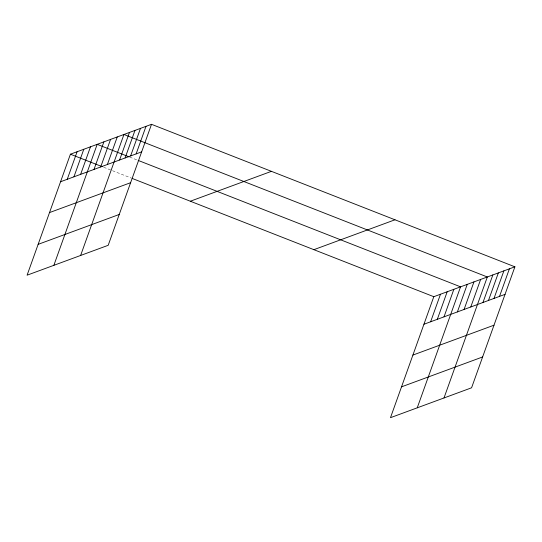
<?xml version="1.0" encoding="UTF-8"?>
<svg xmlns="http://www.w3.org/2000/svg" width="542" height="542" viewBox="0 0 542 542"><rect width="100%" height="100%" fill="white"/><g stroke="black" fill="none" stroke-linecap="round" stroke-linejoin="round"><path stroke-width="0.41" stroke-dasharray="2.71 2.03" d="M129.673 157.085L137.411 160.12M103.685 167.248L131.537 178.169"/><path stroke-width="0.81" d="M151.516 124.314L70.419 154.206L27.1 275.187L108.197 245.302L151.516 124.314L514.9 266.813L471.581 387.794L390.484 417.686L433.803 296.698L514.9 266.813M67.249 179.287L77.106 151.74M73.936 176.821L83.8 149.274M80.629 174.355L90.494 146.807M53.861 265.329L97.181 144.341L128.901 156.78M94.01 169.422L103.874 141.875M100.697 166.956L110.561 139.409M107.391 164.49L117.255 136.943M80.623 255.465L123.942 134.477L487.326 276.976L444.006 397.957M119.592 159.992L129.457 132.444M125.107 157.959L134.972 130.412M130.622 155.933L140.486 128.379M136.137 153.901L146.001 126.347M430.626 321.779L440.49 294.231M437.319 319.313L447.184 291.765M444.006 316.846L453.871 289.299M417.245 407.821L460.564 286.833L138.183 160.418M457.394 311.921L467.251 284.367M464.081 309.455L473.945 281.901M470.774 306.989L480.639 279.442M482.976 302.49L492.841 274.943M488.491 300.458L498.355 272.911M494.006 298.425L503.87 270.878M499.521 296.393L509.385 268.846M60.555 181.753L141.652 151.868M49.512 212.586L130.615 182.701M38.143 244.354L119.24 214.469M190.337 201.224L271.434 171.34M313.886 249.672L394.983 219.788M423.939 324.245L505.036 294.36M412.896 355.078L493.999 325.193M401.52 386.846L482.624 356.961M70.419 154.206L102.14 166.645M132.309 178.474L433.803 296.698"/></g></svg>
